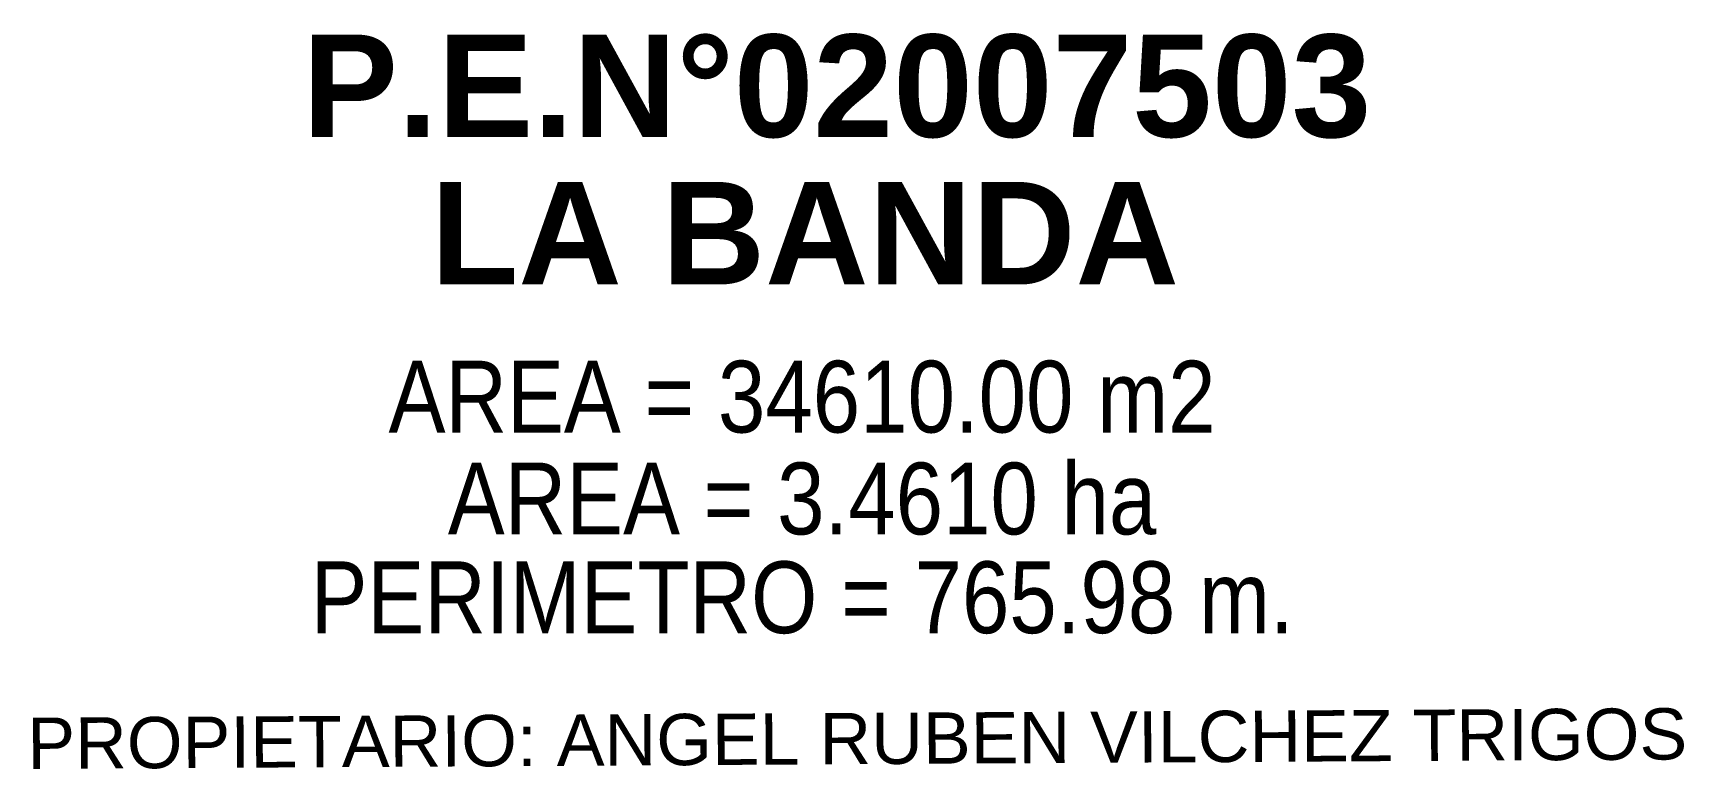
# Model space of a CAD drawing. Header units: metres. Extents: x 91 to 896469, y 125 to 17394210.
# Drawn here: x 91.4 to 171.9, y 125.3 to 161.2 of the extents above; entities that cross this region are included whole.
import ezdxf
from ezdxf.enums import TextEntityAlignment as Align

# ---------------------------------------------------------------- set-up
doc = ezdxf.new("R2010")
doc.units = ezdxf.units.M
doc.header["$MEASUREMENT"] = 0
doc.layers.add('EXPEDIENTE', color=150, linetype='Continuous')
doc.layers.add('Membrete', color=7, linetype='Continuous', lineweight=60)
doc.layers.add('PREDIOS NANCY B', color=7, linetype='Continuous', lineweight=9, true_color=0xcd8966)
doc.styles.add('ARIAL', font='arial.ttf')
doc.styles.add('SANSSERIFBOLD', font='sasb____.pfb')
doc.styles.get("Standard").update_dxf_attribs({"font": 'arial.ttf'})

msp = doc.modelspace()

# ---------------------------------------------------------------- texts
at = {"layer": 'EXPEDIENTE', "color": 7, "lineweight": 0, "style": 'SANSSERIFBOLD'}
for s, p in [('P.E.N°02007503', (130.614, 156.112)), ('LA BANDA', (129.06, 148.928))]:
    msp.add_text(s, height=5, dxfattribs=at).set_placement(p, align=Align.CENTER)
at = {"layer": 'Membrete', "color": 7, "lineweight": 15, "style": 'ARIAL', "width": 0.85}
for s, p in [('AREA = 34610.00 m2', (128.923, 143.458)), ('AREA = 3.4610 ha', (128.923, 138.559)), ('PERIMETRO = 765.98 m.', (128.923, 133.675))]:
    msp.add_text(s, height=3.5, dxfattribs=at).set_placement(p, align=Align.MIDDLE)
at = {"layer": 'PREDIOS NANCY B', "color": 7}
msp.add_text('PROPIETARIO: ANGEL RUBEN VILCHEZ TRIGOS', height=2.5, rotation=0.32935, dxfattribs=at).set_placement((131.617, 125.537), align=Align.CENTER)

doc.saveas('drawing.dxf')
